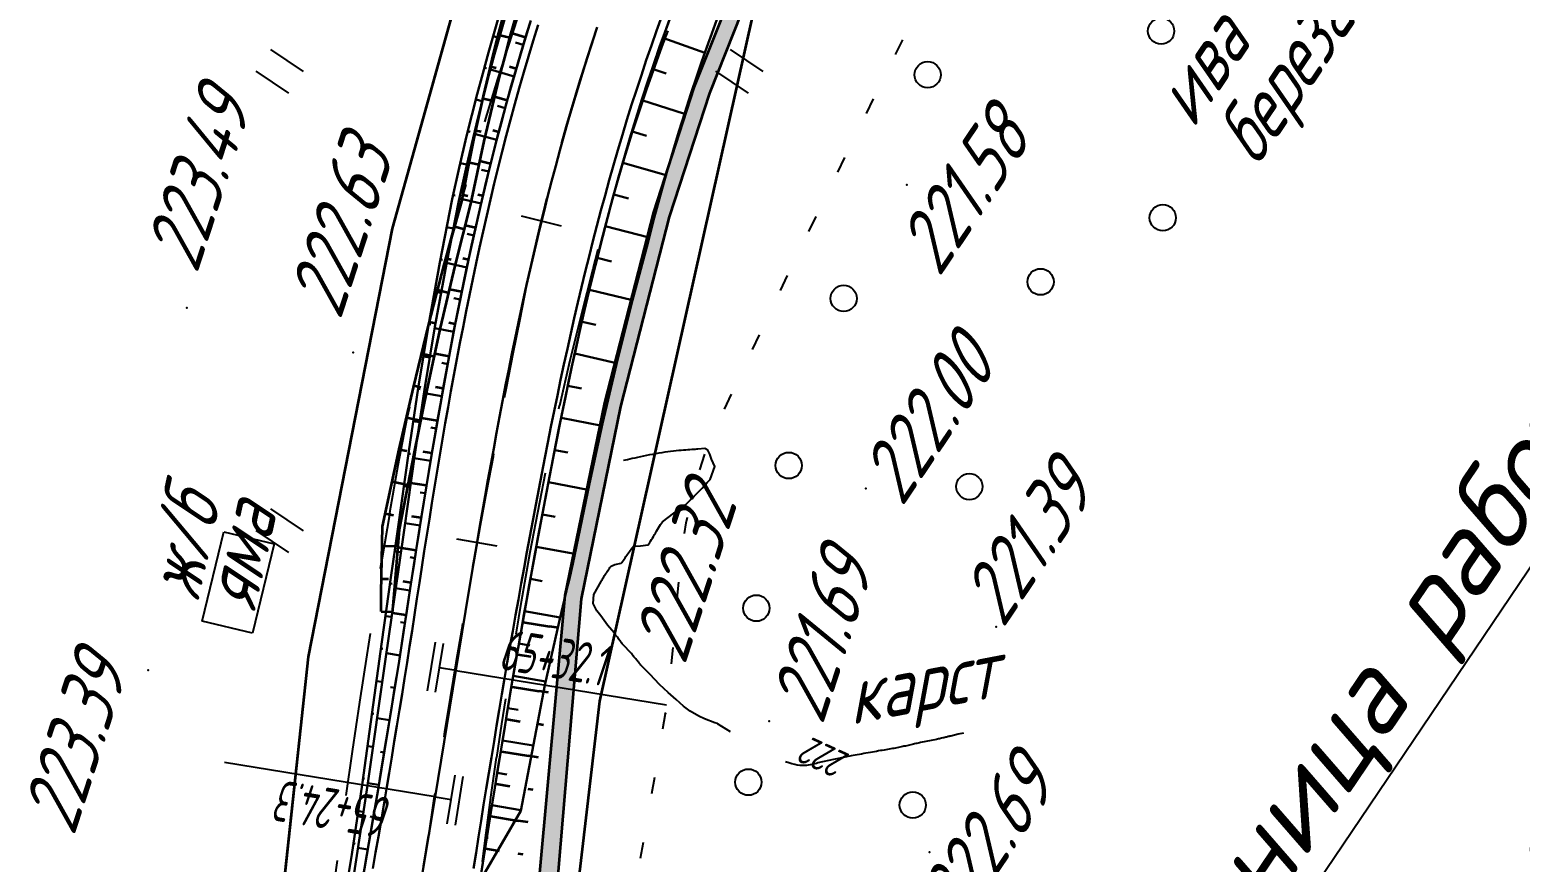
# Model space of a CAD drawing. Header units: millimetres. Extents: x -698 to 8131, y -704 to 4503.
# Drawn here: x 4772.1 to 4863, y 3371.9 to 3422.7 of the extents above; entities that cross this region are included whole.
import ezdxf
from ezdxf import colors
from ezdxf.entities.mleader import LeaderData, LeaderLine
from ezdxf.math import Vec2, Vec3

# ---------------------------------------------------------------- set-up
doc = ezdxf.new("R2010")
doc.units = ezdxf.units.MM
for name, pattern in [('CONTI', [0]), ('DASHED', [0.75, 0.5, -0.25]), ('STROT', [1.7, 0.5, -1.2])]:
    doc.linetypes.add(name, pattern=pattern)
for name, color, linetype, lineweight in [('10', 1, 'Continuous', 35), ('КОПИЯ_ОСЬ_13_ОТКОСЫ', 7, 'Continuous', 30), ('ОСЬ_ВЕРХ_ПОКРЫТИЯ_ГРАНИЦЫ_ПОЛОС', 7, 'Continuous', 30), ('ОСЬ_ВЕРХ_ПОКРЫТИЯ_ОСЬ', 1, 'Continuous', 30), ('Ось_примыкания', 1, 'Continuous', 35), ('Тротуар', 40, 'Continuous', 35)]:
    doc.layers.add(name, color=color, linetype=linetype, lineweight=lineweight)
for name, color, linetype in [('GOR_BDEFAULT', 212, 'CONTI'), ('NAD_MDEFAULT', 7, 'CONTI'), ('PI_OTDEFAULT', 172, 'CONTI'), ('PI_TTDEFAULT', 5, 'CONTI'), ('SIT_LDEFAULT', 7, 'CONTI'), ('ZAPSKDEFAULT', 7, 'CONTI'), ('Выноски', 250, 'Continuous'), ('ОСЬ_ВЕРХ_ПОКРЫТИЯ_ОТКОСЫ', 7, 'Continuous'), ('ОСЬ_ВЕРХ_ПОКРЫТИЯ_ПИКЕТЫ', 1, 'Continuous'), ('ОСЬ_ВЕРХ_ПОКРЫТИЯ_РАЗБИВКА_КРИВ', 1, 'Continuous'), ('разметка', 7, 'Continuous')]:
    doc.layers.add(name, color=color, linetype=linetype)
doc.styles.add('eskd', font='isocpeui.ttf', dxfattribs={"width": 1.2})
doc.styles.add('SHRFT', font='isocpeui.ttf', dxfattribs={"width": 3.5})
doc.styles.get("Standard").update_dxf_attribs({"font": 'isocpeui.ttf'})
doc.styles.add('ГОСТ', font='isocpeui.ttf', dxfattribs={"height": 4})

# ---------------------------------------------------------------- blocks, each defined once
blk = doc.blocks.new('BL_2002')
at = {"color": 0}
blk.add_circle((0, 0), 0.8, dxfattribs=at)
blk = doc.blocks.new('BL_2011')
at = {"color": 0}
for p, q in [((0, 0), (0, 2.4)), ((1.6, 0), (1.6, 2.4))]:
    blk.add_line(p, q, dxfattribs=at)
blk = doc.blocks.new('*U49')
at = {"layer": 'КОПИЯ_ОСЬ_13_ОТКОСЫ'}
for points in [[(421.359, 758.992), (422.112, 763.503), (422.739, 767.755), (423.951, 776.462), (424.505, 780.385), (424.789, 782.351), (424.932, 783.336), (425.593, 788.104), (426.164, 791.93), (426.787, 795.766), (427.473, 799.608), (428.234, 803.455), (428.663, 805.378), (429.115, 807.295), (429.43, 808.576), (429.756, 809.855), (430.093, 811.13), (430.443, 812.409), (430.806, 813.685), (431.18, 814.957)], [(422.074, 761.192), (422.425, 763.452), (423.064, 767.702), (424.178, 775.423), (424.733, 779.342), (425.015, 781.306), (425.302, 783.273), (425.973, 788.035), (426.553, 791.856), (427.184, 795.684), (427.878, 799.517), (428.646, 803.354), (429.067, 805.274), (429.511, 807.188), (429.82, 808.467), (430.141, 809.744), (430.473, 811.018), (430.818, 812.294), (431.175, 813.568), (431.544, 814.837)], [(430.725, 813.404), (431.098, 813.297)], [(430.186, 811.477), (430.316, 811.442)], [(429.675, 809.544), (430.065, 809.444)], [(429.189, 807.604), (429.324, 807.571)], [(428.728, 805.658), (429.133, 805.564)], [(428.289, 803.706), (428.425, 803.677)], [(427.896, 801.745), (428.308, 801.664)], [(427.508, 799.783), (427.642, 799.757)], [(427.153, 797.815), (427.557, 797.743)], [(426.802, 795.846), (426.933, 795.823)], [(426.48, 793.872), (426.875, 793.808)], [(426.16, 791.898), (426.288, 791.879)], [(425.864, 789.92), (426.251, 789.862)], [(425.57, 787.942), (425.696, 787.924)], [(425.296, 785.961), (425.673, 785.908)], [(425.021, 783.98), (425.145, 783.963)], [(424.738, 782), (425.108, 781.947)], [(424.454, 780.02), (424.576, 780.003)], [(424.174, 778.04), (424.541, 777.988)], [(423.895, 776.059), (424.014, 776.043)], [(423.619, 774.078), (423.977, 774.029)], [(423.344, 772.098), (423.456, 772.082)], [(423.068, 770.117), (423.405, 770.07)], [(422.792, 768.136), (422.899, 768.121)], [(422.503, 766.157), (422.824, 766.109)], [(422.212, 764.178), (422.322, 764.162)]]:
    blk.add_lwpolyline(points, dxfattribs=at)

msp = doc.modelspace()

# ---------------------------------------------------------------- hatches: boundary and pattern name
at = {"layer": 'Тротуар', "lineweight": 30, "ltscale": 7}
msp.add_hatch(color=256, dxfattribs=at).paths.add_polyline_path([(5466.603, 3369.435), (5464.199, 3371.972), (5457.004, 3375.472), (5449.971, 3379.116), (5446.483, 3381.111), (5443.161, 3383.224), (5436.715, 3388.142), (5431.069, 3393.814), (5426.047, 3400.024), (5421.509, 3406.475), (5419.224, 3409.907), (5412.944, 3420.132), (5406.733, 3430.399), (5401.563, 3438.959), (5392.412, 3454.459), (5384.128, 3468.142), (5376.812, 3480.084), (5372.692, 3483.698), (5367.045, 3489.864), (5364.428, 3494.124), (5362.55, 3498.787), (5362.162, 3499.75), (5361.296, 3501.956), (5360.243, 3505.535), (5359.9, 3506.511), (5359.557, 3507.488), (5353.516, 3517.408), (5346.095, 3529.283), (5337.358, 3542.681), (5330.6, 3552.598), (5323.514, 3562.282), (5314.689, 3573.385), (5305.757, 3583.754), (5294.788, 3595.515), (5284.15, 3605.971), (5274.517, 3614.798), (5262.518, 3625.475), (5250.256, 3635.753), (5228.636, 3653.545), (5213.48, 3666.213), (5198.554, 3679.53), (5195.155, 3682.072), (5188.614, 3686.677), (5181.729, 3690.741), (5174.553, 3693.981), (5166.765, 3696.048), (5158.672, 3697.097), (5150.771, 3696.701), (5142.932, 3694.886), (5135.763, 3691.799), (5128.894, 3687.534), (5119.677, 3680.123), (5110.519, 3672.03), (5107.649, 3669.246), (5096.334, 3657.934), (5094.629, 3656.228), (5093.906, 3655.537), (5087.832, 3649.465), (5076.605, 3638.065), (5063.964, 3625.252), (5056.914, 3618.158), (5049.806, 3611.124), (5042.672, 3604.117), (5034.104, 3595.716), (5025.464, 3587.246), (5012.287, 3575.126), (5004.83, 3568.464), (5000.376, 3564.545), (4992.568, 3558.187), (4986.365, 3553.136), (4976.969, 3545.672), (4967.373, 3538.466), (4960.946, 3533.701), (4956.142, 3530.257), (4951.275, 3526.828), (4944.558, 3522.239), (4941.878, 3520.46), (4934.85, 3515.752), (4934.02, 3515.196), (4921.2, 3506.598), (4903.6, 3496.548), (4897.663, 3493.449), (4891.601, 3490.598), (4873.244, 3481.853), (4861.137, 3475.777), (4851.022, 3470.054), (4850.316, 3469.617), (4844.045, 3464.752), (4838.09, 3459.351), (4832.466, 3453.61), (4827.236, 3447.37), (4822.539, 3440.513), (4818.897, 3433.927), (4815.516, 3426.46), (4812.441, 3418.669), (4810.035, 3411.157), (4807.175, 3399.956), (4804.768, 3388.201), (4802.678, 3365.271), (4803.818, 3364.88), (4805.75, 3388.011), (4808.15, 3399.731), (4811.12, 3411.298), (4813.568, 3418.846), (4816.506, 3426.225), (4819.778, 3433.453), (4823.587, 3440.306), (4828.121, 3446.878), (4833.208, 3452.938), (4838.771, 3458.618), (4844.644, 3463.95), (4850.888, 3468.795), (4851.611, 3469.243), (4861.609, 3474.895), (4873.593, 3481.023), (4892.028, 3489.675), (4898.14, 3492.525), (4904.066, 3495.663), (4921.662, 3505.714), (4942.435, 3519.629), (4945.115, 3521.408), (4951.736, 3525.929), (4956.645, 3529.404), (4961.502, 3532.939), (4967.97, 3537.663), (4977.55, 3544.92), (4986.99, 3552.356), (4993.2, 3557.412), (5001.022, 3563.781), (5005.493, 3567.716), (5012.958, 3574.386), (5026.153, 3586.52), (5034.804, 3595.002), (5043.373, 3603.403), (5050.509, 3610.412), (5057.621, 3617.45), (5064.674, 3624.548), (5077.317, 3637.363), (5088.541, 3648.76), (5097.04, 3657.226), (5108.35, 3668.534), (5111.199, 3671.296), (5120.322, 3679.358), (5129.473, 3686.717), (5136.227, 3690.91), (5143.245, 3693.932), (5150.91, 3695.707), (5158.632, 3696.093), (5166.571, 3695.065), (5174.217, 3693.035), (5181.268, 3689.852), (5188.077, 3685.832), (5194.568, 3681.262), (5197.92, 3678.755), (5212.826, 3665.456), (5227.997, 3652.776), (5249.617, 3634.984), (5261.864, 3624.719), (5273.849, 3614.053), (5283.425, 3605.248), (5294.038, 3594.853), (5304.928, 3583.185), (5313.919, 3572.747), (5322.719, 3561.675), (5329.783, 3552.021), (5336.525, 3542.127), (5345.254, 3528.742), (5352.666, 3516.881), (5358.55, 3507.337), (5360.408, 3501.541), (5363.532, 3493.673), (5366.243, 3489.259), (5371.993, 3482.98), (5375.959, 3479.544), (5383.271, 3467.625), (5391.554, 3453.946), (5400.706, 3438.447), (5405.884, 3429.885), (5412.109, 3419.623), (5418.381, 3409.369), (5420.615, 3406.013), (5425.242, 3399.43), (5430.324, 3393.146), (5436.048, 3387.394), (5442.486, 3382.471), (5445.966, 3380.254), (5449.492, 3378.238), (5456.555, 3374.578), (5463.598, 3371.152), (5466.015, 3368.602), (5468.306, 3367.584), (5468.712, 3368.498)])

# ---------------------------------------------------------------- linework, layer by layer
at = {"layer": '10'}
for p, q in [((4801.113, 3435.244), (4794.223, 3410.594)), ((4806.873, 3381.774), (4816.253, 3423.834)), ((4806.873, 3381.774), (4816.253, 3423.834)), ((4794.223, 3410.594), (4789.103, 3384.464)), ((4789.103, 3384.464), (4785.093, 3347.224)), ((4804.073, 3357.994), (4806.873, 3381.774)), ((4804.073, 3357.994), (4806.873, 3381.774))]:
    msp.add_line(p, q, dxfattribs=at)
msp.add_lwpolyline([(5288.323, 3621.204), (5196.433, 3695.614), (5169.553, 3711.754), (5130.953, 3711.814), (5048.293, 3630.554), (5037.593, 3620.134), (5021.953, 3603.214), (5015.973, 3598.224), (5015.013, 3599.374), (5008.903, 3593.884), (4991.233, 3578.294), (4976.993, 3565.554), (4946.753, 3541.804), (4930.383, 3533.214), (4921.493, 3527.264), (4897.853, 3511.404), (4863.383, 3496.414), (4836.513, 3479.254), (4820.223, 3465.304), (4808.053, 3449.294), (4801.113, 3435.244), (4794.223, 3410.594), (4789.103, 3384.464), (4785.093, 3347.224)], dxfattribs=at)
at = {"layer": 'GOR_BDEFAULT', "color": 212, "elevation": 222, "flags": 128}
for points in [[(4814.039, 3380.4), (4813.889, 3380.45), (4813.249, 3380.69), (4812.899, 3380.86), (4812.389, 3381.16), (4811.969, 3381.47), (4811.519, 3381.86), (4811.039, 3382.3), (4810.509, 3382.78), (4809.949, 3383.39), (4809.379, 3383.96), (4809.349, 3384), (4809.309, 3384.05), (4809.269, 3384.09), (4809.229, 3384.14), (4809.189, 3384.19), (4809.149, 3384.24), (4809.109, 3384.29), (4809.069, 3384.34), (4809.029, 3384.39), (4808.989, 3384.44), (4808.949, 3384.48), (4808.909, 3384.53), (4808.879, 3384.58), (4808.839, 3384.62), (4808.799, 3384.67), (4808.279, 3385.23), (4808.239, 3385.27), (4808.199, 3385.32), (4808.169, 3385.37), (4808.129, 3385.41), (4808.099, 3385.46), (4808.059, 3385.51), (4808.019, 3385.56), (4807.989, 3385.61), (4807.949, 3385.66), (4807.919, 3385.71), (4807.879, 3385.75), (4807.849, 3385.8), (4807.809, 3385.84), (4807.779, 3385.89), (4807.749, 3385.93), (4807.339, 3386.4), (4806.929, 3386.98), (4806.699, 3387.27), (4806.459, 3387.73), (4806.509, 3388.27), (4806.949, 3389.07), (4806.989, 3389.14), (4807.039, 3389.21), (4807.079, 3389.28), (4807.119, 3389.35), (4807.169, 3389.42), (4807.209, 3389.49), (4807.249, 3389.56), (4807.299, 3389.62), (4807.339, 3389.69), (4807.379, 3389.75), (4807.419, 3389.81), (4807.459, 3389.86), (4807.489, 3389.91), (4807.519, 3389.96), (4807.559, 3390), (4807.799, 3390.09), (4808.169, 3390.18), (4808.209, 3390.23), (4808.259, 3390.29), (4808.309, 3390.36), (4808.359, 3390.43), (4808.409, 3390.5), (4808.459, 3390.58), (4808.519, 3390.66), (4808.569, 3390.74), (4808.629, 3390.81), (4808.679, 3390.89), (4808.729, 3390.96), (4808.779, 3391.03), (4808.829, 3391.1), (4808.879, 3391.16), (4808.919, 3391.21), (4809.349, 3391.23), (4809.819, 3391.3), (4809.869, 3391.37), (4809.919, 3391.44), (4809.969, 3391.53), (4810.029, 3391.62), (4810.089, 3391.71), (4810.149, 3391.81), (4810.209, 3391.92), (4810.269, 3392.02), (4810.329, 3392.13), (4810.389, 3392.23), (4810.449, 3392.34), (4810.519, 3392.44), (4810.579, 3392.53), (4810.639, 3392.63), (4810.699, 3392.71), (4811.379, 3393.22), (4811.999, 3393.66), (4812.089, 3393.74), (4812.189, 3393.84), (4812.289, 3393.94), (4812.399, 3394.04), (4812.519, 3394.15), (4812.629, 3394.27), (4812.749, 3394.39), (4812.869, 3394.51), (4812.989, 3394.63), (4813.109, 3394.75), (4813.219, 3394.87), (4813.319, 3394.98), (4813.419, 3395.09), (4813.509, 3395.2), (4813.589, 3395.29), (4813.879, 3396.08), (4813.689, 3396.52), (4813.579, 3396.83), (4813.449, 3397.07), (4813.269, 3397.17), (4812.849, 3397.13), (4812.769, 3397.13), (4812.679, 3397.12), (4812.579, 3397.12), (4812.479, 3397.11), (4812.359, 3397.1), (4812.239, 3397.09), (4812.109, 3397.08), (4811.969, 3397.07), (4811.829, 3397.06), (4811.679, 3397.05), (4811.519, 3397.03), (4811.359, 3397.01), (4811.189, 3396.99), (4811.019, 3396.97), (4810.839, 3396.94), (4810.649, 3396.91), (4810.469, 3396.88), (4810.279, 3396.85), (4810.089, 3396.81), (4809.899, 3396.78), (4809.709, 3396.74), (4809.529, 3396.7), (4809.349, 3396.67), (4809.169, 3396.63), (4809.009, 3396.59), (4808.849, 3396.56), (4808.699, 3396.52), (4808.559, 3396.49), (4808.429, 3396.46), (4808.309, 3396.44)], [(4814.839, 3379.9), (4814.049, 3380.39)], [(4829.039, 3379.82), (4828.719, 3379.75), (4828.259, 3379.64), (4828.209, 3379.63), (4828.159, 3379.62), (4828.109, 3379.61), (4828.059, 3379.6), (4827.999, 3379.58), (4827.949, 3379.57), (4827.889, 3379.55), (4827.829, 3379.54), (4827.769, 3379.53), (4827.699, 3379.51), (4827.639, 3379.5), (4827.579, 3379.48), (4827.509, 3379.47), (4827.449, 3379.45), (4827.389, 3379.44), (4826.419, 3379.24), (4826.349, 3379.23), (4826.279, 3379.21), (4826.199, 3379.19), (4826.129, 3379.18), (4826.049, 3379.16), (4825.979, 3379.14), (4825.899, 3379.12), (4825.819, 3379.11), (4825.739, 3379.09), (4825.659, 3379.07), (4825.579, 3379.05), (4825.499, 3379.03), (4825.409, 3379.02), (4825.329, 3379), (4825.239, 3378.98), (4825.159, 3378.96), (4825.069, 3378.94), (4824.979, 3378.93), (4824.889, 3378.91), (4824.799, 3378.89), (4824.709, 3378.88), (4824.609, 3378.86), (4824.509, 3378.84), (4824.409, 3378.82), (4824.309, 3378.8), (4824.199, 3378.78), (4824.089, 3378.77), (4823.979, 3378.75), (4823.859, 3378.73), (4823.739, 3378.7), (4823.619, 3378.68), (4823.489, 3378.66), (4823.359, 3378.64), (4823.219, 3378.61), (4823.089, 3378.59), (4822.959, 3378.57), (4822.819, 3378.54), (4822.689, 3378.52), (4822.559, 3378.5), (4822.439, 3378.48), (4822.319, 3378.45), (4822.199, 3378.43), (4822.099, 3378.41), (4821.989, 3378.4), (4821.899, 3378.38), (4821.119, 3378.22), (4820.149, 3378), (4820.069, 3377.97), (4819.979, 3377.95), (4819.889, 3377.92), (4819.789, 3377.9), (4819.689, 3377.88), (4819.579, 3377.86), (4819.459, 3377.85), (4819.339, 3377.84), (4819.209, 3377.84), (4819.069, 3377.85), (4818.909, 3377.87), (4818.749, 3377.91), (4818.579, 3377.95), (4818.389, 3378), (4818.189, 3378.07)]]:
    msp.add_lwpolyline(points, dxfattribs=at)
at = {"layer": 'PI_TTDEFAULT', "color": 5}
for p in [(4825.589, 3413.24, 221.581), (4781.709, 3405.75, 223.49), (4791.849, 3403.03, 222.627), (4823.079, 3394.74, 221.71), (4831.019, 3386.3, 221.386), (4779.359, 3383.66, 223.393), (4810.869, 3381.01, 222.321), (4817.189, 3380.55, 221.686), (4826.959, 3372.57, 222.692)]:
    msp.add_point(p, dxfattribs=at)
at = {"layer": 'SIT_LDEFAULT', "color": 7}
for p, q in [((4802.409, 3425.14), (4801.529, 3422.46)), ((4801.539, 3422.46), (4800.649, 3419.7)), ((4810.669, 3421.69), (4811.029, 3422.64)), ((4824.889, 3421.19), (4825.329, 3422.09)), ((4809.729, 3419.05), (4810.669, 3421.69)), ((4800.649, 3419.7), (4799.849, 3417.09)), ((4808.849, 3416.38), (4809.729, 3419.05)), ((4823.119, 3417.6), (4823.559, 3418.5)), ((4808.009, 3413.66), (4808.849, 3416.38)), ((4821.369, 3414.01), (4821.809, 3414.91)), ((4798.709, 3413.27), (4797.999, 3410.79)), ((4807.869, 3413.15), (4808.019, 3413.66)), ((4819.619, 3410.41), (4820.059, 3411.31)), ((4798.009, 3410.79), (4797.189, 3407.75)), ((4806.459, 3408.12), (4806.779, 3409.3)), ((4797.189, 3407.75), (4796.429, 3404.76)), ((4805.759, 3405.33), (4806.469, 3408.12)), ((4817.889, 3406.81), (4818.319, 3407.71)), ((4796.439, 3404.76), (4796.159, 3403.59)), ((4805.069, 3402.55), (4805.749, 3405.33)), ((4816.169, 3403.2), (4816.599, 3404.1)), ((4804.429, 3399.79), (4805.069, 3402.55)), ((4814.479, 3399.58), (4814.889, 3400.49)), ((4795.269, 3399.69), (4795.119, 3399.01)), ((4804.379, 3399.6), (4804.419, 3399.79)), ((4795.119, 3399.01), (4794.569, 3396.14)), ((4812.959, 3395.88), (4813.269, 3396.83)), ((4794.569, 3396.14), (4794.059, 3393.26)), ((4803.209, 3393.91), (4803.559, 3395.69)), ((4802.639, 3390.85), (4803.209, 3393.91)), ((4794.069, 3393.26), (4793.589, 3390.38)), ((4812.139, 3392.65), (4812.209, 3392.98)), ((4782.649, 3386.64), (4783.959, 3392.1)), ((4783.959, 3392.1), (4787.029, 3391.37)), ((4812.039, 3391.99), (4812.129, 3392.65)), ((4787.029, 3391.37), (4785.719, 3385.91)), ((4793.579, 3390.38), (4793.499, 3389.85)), ((4802.109, 3387.85), (4802.639, 3390.85)), ((4811.579, 3388.02), (4811.679, 3389.02)), ((4801.779, 3385.85), (4802.109, 3387.85)), ((4785.719, 3385.91), (4782.649, 3386.64)), ((4792.879, 3385.89), (4792.679, 3384.6)), ((4811.249, 3384.04), (4811.339, 3385.04)), ((4792.679, 3384.6), (4792.239, 3381.71)), ((4792.239, 3381.71), (4791.789, 3378.7)), ((4800.899, 3380.38), (4801.139, 3381.9)), ((4800.589, 3378.33), (4800.899, 3380.38)), ((4810.719, 3380.08), (4810.879, 3381.01)), ((4810.859, 3381.01), (4810.869, 3381.06)), ((4791.789, 3378.7), (4791.399, 3376.01)), ((4800.259, 3376.06), (4800.579, 3378.33)), ((4810.049, 3376.14), (4810.219, 3377.13)), ((4799.939, 3373.74), (4800.259, 3376.06)), ((4799.729, 3372), (4799.939, 3373.74)), ((4809.359, 3372.19), (4809.529, 3373.18)), ((4790.869, 3372.05), (4790.409, 3368.68))]:
    msp.add_line(p, q, dxfattribs=at)
at = {"layer": 'КОПИЯ_ОСЬ_13_ОТКОСЫ'}
for points in [[(4791.718, 3370.106), (4792.069, 3372.366), (4792.708, 3376.616), (4793.822, 3384.337), (4794.377, 3388.256), (4794.659, 3390.22), (4794.946, 3392.187), (4795.617, 3396.95), (4796.197, 3400.77), (4796.829, 3404.598), (4797.522, 3408.432), (4798.29, 3412.269), (4798.712, 3414.188), (4799.155, 3416.102), (4799.464, 3417.382), (4799.785, 3418.658), (4800.117, 3419.932), (4800.462, 3421.208), (4800.819, 3422.482), (4801.188, 3423.752)], [(4791.887, 3367.759), (4792.805, 3373.116), (4793.381, 3376.505), (4794.644, 3384.203), (4795.239, 3388.113), (4795.542, 3390.072), (4795.849, 3392.033), (4796.62, 3396.769), (4797.279, 3400.562), (4797.988, 3404.358), (4798.758, 3408.155), (4799.6, 3411.947), (4800.052, 3413.843), (4800.526, 3415.733), (4800.855, 3416.994), (4801.195, 3418.252), (4801.546, 3419.507), (4801.909, 3420.763), (4802.284, 3422.016), (4802.671, 3423.265)], [(4799.617, 3371.123), (4800.289, 3375.372), (4801.552, 3383.069), (4802.239, 3386.954), (4802.586, 3388.891), (4802.937, 3390.825), (4803.808, 3395.471), (4804.542, 3399.168), (4805.32, 3402.844), (4806.153, 3406.496), (4807.049, 3410.121), (4807.525, 3411.921), (4808.02, 3413.715), (4808.361, 3414.903), (4808.712, 3416.089), (4809.073, 3417.272), (4809.444, 3418.447), (4809.826, 3419.619), (4810.219, 3420.787), (4810.521, 3421.657), (4810.829, 3422.525), (4811.144, 3423.391)], [(4799.744, 3371.102), (4802.056, 3375.083), (4803.518, 3382.747), (4804.399, 3386.596), (4804.842, 3388.513), (4804.912, 3388.785), (4804.981, 3389.057), (4805.047, 3389.329), (4805.11, 3389.602), (4805.172, 3389.876), (4805.232, 3390.15), (4806.244, 3395.031), (4807.044, 3398.687), (4807.885, 3402.314), (4808.778, 3405.908), (4809.732, 3409.464), (4810.193, 3411.234), (4810.674, 3413), (4811.005, 3414.167), (4811.346, 3415.331), (4811.697, 3416.493), (4812.056, 3417.644), (4812.426, 3418.793), (4812.807, 3419.937), (4813.099, 3420.788), (4813.397, 3421.637), (4813.702, 3422.484), (4814.013, 3423.328)], [(4810.715, 3422.207), (4813.276, 3421.295)], [(4802.212, 3421.776), (4801.734, 3421.921)], [(4801.646, 3419.858), (4800.207, 3420.271)], [(4810.06, 3420.317), (4810.922, 3420.026)], [(4809.435, 3418.417), (4812.037, 3417.584)], [(4801.107, 3417.932), (4800.649, 3418.057)], [(4800.594, 3415.999), (4799.215, 3416.355)], [(4808.839, 3416.508), (4809.715, 3416.242)], [(4800.105, 3414.059), (4799.668, 3414.167)], [(4808.27, 3414.591), (4810.908, 3413.828)], [(4799.639, 3412.114), (4798.323, 3412.422)], [(4807.728, 3412.666), (4808.614, 3412.422)], [(4799.204, 3410.162), (4798.791, 3410.254)], [(4807.209, 3410.734), (4809.879, 3410.035)], [(4798.77, 3408.21), (4797.533, 3408.485)], [(4806.721, 3408.795), (4807.594, 3408.579)], [(4806.241, 3406.853), (4808.858, 3406.206)], [(4798.372, 3406.25), (4797.985, 3406.328)], [(4805.79, 3404.905), (4806.641, 3404.711)], [(4797.975, 3404.29), (4796.814, 3404.507)], [(4805.346, 3402.955), (4807.9, 3402.373)], [(4797.608, 3402.324), (4797.249, 3402.391)], [(4797.244, 3400.357), (4796.163, 3400.545)], [(4804.93, 3400.998), (4805.759, 3400.823)], [(4796.901, 3398.387), (4796.569, 3398.444)], [(4804.517, 3399.041), (4807.013, 3398.546)], [(4796.563, 3396.416), (4795.565, 3396.578)], [(4804.128, 3397.08), (4804.935, 3396.919)], [(4803.742, 3395.117), (4806.168, 3394.662)], [(4796.241, 3394.442), (4795.937, 3394.491)], [(4803.373, 3393.152), (4804.157, 3393.005)], [(4795.92, 3392.468), (4795.006, 3392.616)], [(4803.005, 3391.186), (4805.356, 3390.745)], [(4795.608, 3390.492), (4795.318, 3390.537)], [(4795.301, 3388.516), (4794.433, 3388.65)], [(4802.645, 3389.218), (4803.368, 3389.087)], [(4795, 3386.539), (4794.724, 3386.581)], [(4802.292, 3387.25), (4804.46, 3386.862)], [(4801.943, 3385.28), (4802.601, 3385.164)], [(4794.699, 3384.561), (4793.872, 3384.687)], [(4801.594, 3383.311), (4803.567, 3382.962)], [(4794.379, 3382.587), (4794.128, 3382.628)], [(4801.268, 3381.338), (4801.891, 3381.236)], [(4794.055, 3380.613), (4793.302, 3380.737)], [(4800.944, 3379.364), (4802.814, 3379.058)], [(4793.732, 3378.64), (4793.506, 3378.677)], [(4793.408, 3376.666), (4792.731, 3376.777)], [(4800.62, 3377.391), (4801.21, 3377.294)], [(4800.297, 3375.417), (4802.064, 3375.127)], [(4793.073, 3374.694), (4792.874, 3374.728)], [(4799.984, 3373.442), (4800.07, 3373.428)], [(4792.737, 3372.723), (4792.138, 3372.825)]]:
    msp.add_lwpolyline(points, dxfattribs=at)
at = {"layer": 'ОСЬ_ВЕРХ_ПОКРЫТИЯ_ГРАНИЦЫ_ПОЛОС', "linetype": 'Continuous'}
for points in [[(4792.556, 3371.652), (4792.721, 3372.622), (4792.887, 3373.593), (4793.052, 3374.565), (4793.217, 3375.536), (4793.382, 3376.507), (4793.539, 3377.468), (4793.697, 3378.43), (4793.855, 3379.392), (4794.013, 3380.354), (4794.171, 3381.316), (4794.329, 3382.278), (4794.486, 3383.24), (4794.644, 3384.2), (4794.79, 3385.166), (4794.938, 3386.137), (4795.086, 3387.107), (4795.234, 3388.079), (4795.384, 3389.051), (4795.534, 3390.024), (4795.686, 3390.997), (4795.839, 3391.971), (4795.994, 3392.945), (4796.151, 3393.919), (4796.309, 3394.894), (4796.47, 3395.87), (4796.633, 3396.845), (4796.799, 3397.821), (4796.967, 3398.798), (4797.139, 3399.774), (4797.313, 3400.751), (4797.491, 3401.728), (4797.673, 3402.705), (4797.858, 3403.682), (4798.047, 3404.659), (4798.24, 3405.636), (4798.437, 3406.613), (4798.639, 3407.59), (4798.846, 3408.566), (4799.057, 3409.543), (4799.274, 3410.519), (4799.496, 3411.495), (4799.723, 3412.47), (4799.956, 3413.445), (4800.194, 3414.419), (4800.439, 3415.393), (4800.69, 3416.366), (4800.947, 3417.338), (4801.211, 3418.309), (4801.481, 3419.279), (4801.759, 3420.248), (4802.043, 3421.216), (4802.335, 3422.183), (4802.635, 3423.148)], [(4793.048, 3371.567), (4793.214, 3372.538), (4793.379, 3373.509), (4793.545, 3374.481), (4793.71, 3375.453), (4793.875, 3376.424), (4794.033, 3377.387), (4794.191, 3378.349), (4794.348, 3379.311), (4794.506, 3380.273), (4794.664, 3381.235), (4794.822, 3382.197), (4794.98, 3383.159), (4795.138, 3384.122), (4795.285, 3385.091), (4795.432, 3386.061), (4795.58, 3387.032), (4795.729, 3388.003), (4795.878, 3388.975), (4796.028, 3389.947), (4796.18, 3390.92), (4796.333, 3391.893), (4796.488, 3392.866), (4796.644, 3393.84), (4796.803, 3394.814), (4796.963, 3395.788), (4797.126, 3396.762), (4797.292, 3397.737), (4797.46, 3398.712), (4797.631, 3399.687), (4797.805, 3400.662), (4797.983, 3401.637), (4798.164, 3402.613), (4798.349, 3403.588), (4798.538, 3404.563), (4798.73, 3405.538), (4798.927, 3406.513), (4799.129, 3407.487), (4799.335, 3408.462), (4799.546, 3409.436), (4799.762, 3410.41), (4799.983, 3411.383), (4800.209, 3412.355), (4800.442, 3413.328), (4800.679, 3414.299), (4800.923, 3415.27), (4801.173, 3416.24), (4801.43, 3417.209), (4801.693, 3418.177), (4801.962, 3419.143), (4802.239, 3420.109), (4802.523, 3421.074), (4802.813, 3422.037), (4803.112, 3422.998)], [(4810.663, 3423.533), (4810.338, 3422.638), (4810.02, 3421.74), (4809.708, 3420.839), (4809.404, 3419.935), (4809.106, 3419.027), (4808.814, 3418.117), (4808.529, 3417.204), (4808.25, 3416.289), (4807.977, 3415.371), (4807.709, 3414.45), (4807.448, 3413.527), (4807.191, 3412.602), (4806.941, 3411.675), (4806.695, 3410.745), (4806.454, 3409.814), (4806.218, 3408.88), (4805.987, 3407.945), (4805.76, 3407.007), (4805.538, 3406.068), (4805.32, 3405.128), (4805.106, 3404.185), (4804.896, 3403.241), (4804.689, 3402.296), (4804.486, 3401.349), (4804.286, 3400.401), (4804.09, 3399.451), (4803.896, 3398.5), (4803.705, 3397.548), (4803.517, 3396.595), (4803.332, 3395.641), (4803.148, 3394.685), (4802.967, 3393.729), (4802.787, 3392.771), (4802.61, 3391.813), (4802.434, 3390.854), (4802.259, 3389.893), (4802.085, 3388.932), (4801.913, 3387.97), (4801.741, 3387.008), (4801.57, 3386.044), (4801.399, 3385.08), (4801.229, 3384.116), (4801.058, 3383.15), (4800.901, 3382.188), (4800.743, 3381.226), (4800.585, 3380.264), (4800.427, 3379.302), (4800.269, 3378.34), (4800.112, 3377.378), (4799.954, 3376.415), (4799.796, 3375.453), (4799.642, 3374.479), (4799.488, 3373.505), (4799.333, 3372.531), (4799.179, 3371.556)], [(4799.619, 3371.141), (4799.827, 3372.453), (4799.982, 3373.427), (4800.136, 3374.401), (4800.29, 3375.374), (4800.447, 3376.335), (4800.605, 3377.297), (4800.763, 3378.259), (4800.921, 3379.221), (4801.078, 3380.183), (4801.236, 3381.145), (4801.394, 3382.107), (4801.551, 3383.067), (4801.721, 3384.029), (4801.891, 3384.993), (4802.062, 3385.957), (4802.233, 3386.92), (4802.405, 3387.883), (4802.577, 3388.844), (4802.751, 3389.804), (4802.925, 3390.764), (4803.101, 3391.722), (4803.279, 3392.68), (4803.458, 3393.636), (4803.639, 3394.592), (4803.822, 3395.546), (4804.008, 3396.499), (4804.196, 3397.451), (4804.386, 3398.401), (4804.58, 3399.351), (4804.776, 3400.299), (4804.975, 3401.245), (4805.178, 3402.19), (4805.384, 3403.134), (4805.594, 3404.075), (4805.807, 3405.016), (4806.025, 3405.954), (4806.247, 3406.891), (4806.473, 3407.826), (4806.703, 3408.759), (4806.939, 3409.69), (4807.179, 3410.619), (4807.424, 3411.546), (4807.674, 3412.47), (4807.929, 3413.392), (4808.19, 3414.312), (4808.457, 3415.23), (4808.729, 3416.145), (4809.007, 3417.057), (4809.291, 3417.967), (4809.582, 3418.873), (4809.878, 3419.777), (4810.182, 3420.678), (4810.492, 3421.575), (4810.808, 3422.469), (4811.132, 3423.36)]]:
    msp.add_lwpolyline(points, dxfattribs=at)
at = {"layer": 'ОСЬ_ВЕРХ_ПОКРЫТИЯ_ОСЬ'}
msp.add_lwpolyline([(4795.713, 3369.12), (4796.834, 3375.93), (4796.834, 3375.93), (4798.099, 3383.642), (4798.099, 3383.642), (4798.896, 3388.479), (4799.22, 3390.412), (4799.55, 3392.345), (4799.886, 3394.277), (4800.057, 3395.242), (4800.23, 3396.207), (4800.406, 3397.172), (4800.584, 3398.136), (4800.765, 3399.1), (4800.949, 3400.063), (4801.136, 3401.025), (4801.326, 3401.987), (4801.52, 3402.948), (4801.718, 3403.908), (4801.919, 3404.867), (4802.125, 3405.826), (4802.335, 3406.784), (4802.549, 3407.74), (4802.768, 3408.696), (4802.991, 3409.651), (4803.22, 3410.604), (4803.454, 3411.556), (4803.693, 3412.507), (4803.937, 3413.456), (4804.187, 3414.404), (4804.443, 3415.351), (4804.705, 3416.295), (4804.973, 3417.238), (4805.247, 3418.18), (4805.528, 3419.119), (4805.816, 3420.056), (4806.11, 3420.991), (4806.412, 3421.924), (4806.721, 3422.855)], dxfattribs=at)
at = {"layer": 'ОСЬ_ВЕРХ_ПОКРЫТИЯ_ОТКОСЫ'}
msp.add_lwpolyline([(4795.071, 3387.008), (4795.239, 3388.113), (4795.542, 3390.072), (4795.849, 3392.033), (4796.62, 3396.769), (4797.279, 3400.562), (4797.988, 3404.358), (4798.758, 3408.155), (4799.6, 3411.947), (4800.052, 3413.843), (4800.526, 3415.733), (4800.855, 3416.994), (4801.195, 3418.252), (4801.546, 3419.507), (4801.909, 3420.763), (4802.284, 3422.016), (4802.671, 3423.265)], dxfattribs=at)
at = {"layer": 'ОСЬ_ВЕРХ_ПОКРЫТИЯ_ПИКЕТЫ'}
for p, q in [((4804.539, 3410.737), (4802.111, 3411.332)), ((4800.625, 3391.219), (4798.161, 3391.639))]:
    msp.add_line(p, q, dxfattribs=at)
at = {"layer": 'ОСЬ_ВЕРХ_ПОКРЫТИЯ_РАЗБИВКА_КРИВ'}
for p, q in [((4796.376, 3382.404), (4796.862, 3385.365)), ((4796.869, 3382.324), (4797.355, 3385.284)), ((4798.099, 3383.642), (4797.112, 3383.804)), ((4798.099, 3383.642), (4810.928, 3381.538)), ((4796.834, 3375.93), (4784.005, 3378.034)), ((4797.578, 3374.288), (4798.064, 3377.248)), ((4798.071, 3374.207), (4798.557, 3377.167)), ((4796.834, 3375.93), (4797.821, 3375.768))]:
    msp.add_line(p, q, dxfattribs=at)
at = {"layer": 'Ось_примыкания', "color": 0}
for p, q in [((4800.694, 3422.401), (4801.401, 3422.223)), ((4802.351, 3422.23), (4801.478, 3422.5)), ((4800.213, 3420.46), (4800.552, 3420.378)), ((4801.779, 3420.313), (4801.368, 3420.432)), ((4799.757, 3418.513), (4800.407, 3418.368)), ((4801.233, 3418.389), (4800.465, 3418.604)), ((4799.329, 3416.559), (4799.639, 3416.493)), ((4800.715, 3416.457), (4800.357, 3416.551)), ((4798.926, 3414.6), (4799.515, 3414.48)), ((4800.221, 3414.519), (4799.56, 3414.685)), ((4798.544, 3412.637), (4798.824, 3412.583)), ((4799.75, 3412.576), (4799.447, 3412.648)), ((4798.042, 3410.702), (4798.621, 3410.541)), ((4799.307, 3410.625), (4798.677, 3410.765)), ((4797.506, 3408.775), (4797.818, 3408.688)), ((4798.873, 3408.673), (4798.53, 3408.749)), ((4796.999, 3406.841), (4797.673, 3406.666)), ((4798.466, 3406.715), (4797.72, 3406.866)), ((4796.497, 3404.905), (4796.858, 3404.811)), ((4798.068, 3404.755), (4797.667, 3404.836)), ((4796.023, 3402.962), (4796.793, 3402.775)), ((4797.695, 3402.79), (4796.831, 3402.951)), ((4795.551, 3401.018), (4795.96, 3400.919)), ((4797.328, 3400.824), (4796.867, 3400.91)), ((4795.102, 3399.069), (4795.969, 3398.87)), ((4796.983, 3398.854), (4796.001, 3399.025)), ((4794.655, 3397.12), (4795.113, 3397.02)), ((4796.64, 3396.884), (4796.12, 3396.974)), ((4794.228, 3395.166), (4795.192, 3394.955)), ((4796.317, 3394.91), (4795.218, 3395.089)), ((4793.801, 3393.212), (4794.306, 3393.102)), ((4795.996, 3392.936), (4795.417, 3393.03)), ((4793.605, 3391.231), (4794.58, 3391.214)), ((4795.681, 3390.961), (4794.574, 3391.134)), ((4793.572, 3389.231), (4793.994, 3389.225)), ((4795.374, 3388.985), (4794.891, 3389.059)), ((4793.545, 3387.232), (4794.255, 3387.223)), ((4795.071, 3387.008), (4794.248, 3387.133)), ((4802.175, 3386.592), (4803.8, 3386.324)), ((4804.371, 3386.241), (4803.801, 3386.33)), ((4801.85, 3384.619), (4802.667, 3384.484)), ((4804.06, 3384.265), (4803.773, 3384.31)), ((4801.524, 3382.645), (4803.168, 3382.375)), ((4803.749, 3382.29), (4803.169, 3382.381)), ((4801.199, 3380.672), (4802.025, 3380.536)), ((4803.438, 3380.314), (4803.145, 3380.36)), ((4800.874, 3378.699), (4802.535, 3378.425)), ((4803.128, 3378.338), (4802.536, 3378.431)), ((4800.549, 3376.725), (4801.384, 3376.588)), ((4802.817, 3376.362), (4802.518, 3376.409)), ((4800.223, 3374.752), (4801.902, 3374.475)), ((4802.506, 3374.387), (4801.903, 3374.481)), ((4799.898, 3372.779), (4800.742, 3372.639)), ((4802.195, 3372.411), (4801.891, 3372.459))]:
    msp.add_line(p, q, dxfattribs=at)
at = {"layer": 'Ось_примыкания', "color": 3, "ltscale": 7}
msp.add_line((4804.371, 3386.241), (4804.371, 3386.241), dxfattribs=at)
at = {"layer": 'Ось_примыкания', "color": 0}
for points in [[(4793.545, 3387.232), (4793.56, 3388.392), (4793.59, 3390.399), (4793.626, 3392.412), (4794.656, 3397.123), (4795.522, 3400.9), (4796.439, 3404.678), (4797.416, 3408.455), (4798.466, 3412.225), (4798.835, 3414.156), (4799.227, 3416.083), (4799.503, 3417.371), (4799.789, 3418.657), (4800.087, 3419.941), (4800.399, 3421.228), (4800.722, 3422.513), (4801.058, 3423.794)], [(4794.248, 3387.128), (4794.338, 3388.263), (4794.499, 3390.247), (4794.666, 3392.235), (4795.579, 3396.957), (4796.351, 3400.74), (4797.174, 3404.527), (4798.057, 3408.312), (4799.013, 3412.091), (4799.411, 3414.008), (4799.832, 3415.92), (4800.126, 3417.197), (4800.432, 3418.472), (4800.748, 3419.744), (4801.078, 3421.019), (4801.419, 3422.291), (4801.773, 3423.56)]]:
    msp.add_lwpolyline(points, dxfattribs=at)
at = {"layer": 'разметка', "linetype": 'STROT', "lineweight": 30, "ltscale": 7}
msp.add_lwpolyline([(4806.595, 3422.481, -0.645807), (4806.595, 3422.481, -0.134905), (4835.777, 3466.976, -0.058851), (4867.453, 3487.724), (4867.453, 3487.724), (4867.453, 3487.724)], format="xyb", dxfattribs=at)
at = {"layer": 'разметка', "linetype": 'DASHED', "lineweight": 30, "ltscale": 14}
msp.add_lwpolyline([(4796.445, 3373.581), (4796.447, 3373.581, -0.012728), (4802.414, 3407.142, -0.027265), (4806.595, 3422.481)], format="xyb", dxfattribs=at)
at = {"layer": 'разметка', "lineweight": 30, "ltscale": 7}
msp.add_lwpolyline([(4796.137, 3371.706), (4796.445, 3373.581)], dxfattribs=at)
at = {"layer": 'Тротуар', "linetype": 'Continuous'}
for points in [[(4803.818, 3364.88), (4805.75, 3388.011), (4808.15, 3399.731), (4811.12, 3411.298), (4813.568, 3418.846), (4816.506, 3426.225), (4819.778, 3433.453), (4823.587, 3440.306), (4828.121, 3446.878), (4833.208, 3452.938), (4838.771, 3458.618), (4844.644, 3463.95), (4850.888, 3468.795), (4851.611, 3469.243), (4861.609, 3474.895), (4873.593, 3481.023)], [(4802.678, 3365.271), (4804.768, 3388.201), (4807.175, 3399.956), (4810.16, 3411.576), (4812.627, 3419.186), (4815.586, 3426.617), (4818.884, 3433.903), (4822.736, 3440.834), (4827.324, 3447.485), (4832.467, 3453.61), (4838.077, 3459.339), (4844, 3464.716), (4850.316, 3469.617), (4851.024, 3470.056)]]:
    msp.add_lwpolyline(points, dxfattribs=at)

# ---------------------------------------------------------------- block references
at = {"layer": 'ZAPSKDEFAULT', "color": 7, "rotation": 56}
for name, p in [('BL_2002', (4841.077, 3422.626)), ('BL_2011', (4787.929, 3418.83)), ('BL_2011', (4815.929, 3418.83)), ('BL_2002', (4826.85, 3419.963)), ('BL_2002', (4841.179, 3411.243)), ('BL_2002', (4833.731, 3407.334)), ('BL_2002', (4821.733, 3406.325)), ('BL_2002', (4818.386, 3396.137)), ('BL_2002', (4829.389, 3394.846)), ('BL_2011', (4787.929, 3390.83)), ('BL_2002', (4816.414, 3387.437)), ('BL_2002', (4815.929, 3376.83)), ('BL_2002', (4825.945, 3375.436))]:
    msp.add_blockref(name, p, dxfattribs=at)
at = {"layer": 'КОПИЯ_ОСЬ_13_ОТКОСЫ'}
msp.add_blockref('*U49', (4369.644, 2608.914), dxfattribs=at)

# ---------------------------------------------------------------- texts
at = {"layer": 'GOR_BDEFAULT', "color": 212, "style": 'SHRFT', "width": 0.75}
msp.add_text('222', height=1.7223, rotation=155.47905, dxfattribs=at).set_placement((4822.173, 3378.502, 222))
at = {"layer": 'NAD_MDEFAULT', "color": 7, "style": 'eskd', "oblique": 10, "width": 0.8}
for s, rotation, p in [(' береза', 56, (4845.868, 3412.723)), ('ива', 56, (4843.03, 3416.6)), ('ж/б', 77.65967, (4782.425, 3387.8)), ('яма', 77.65967, (4785.854, 3387.131)), ('карст', 10.84441, (4822.179, 3380.322))]:
    msp.add_text(s, height=3.5, rotation=rotation, dxfattribs=at).set_placement(p)
at = {"layer": 'PI_OTDEFAULT', "color": 172, "style": 'eskd', "oblique": 10, "width": 0.8}
for s, rotation, p in [('223.49', 72, (4782.319, 3407.75)), ('221.58', 56, (4827.54, 3407.544)), ('222.63', 72, (4791.059, 3404.93)), ('222.00', 56, (4825.278, 3393.54)), ('221.39', 56, (4831.436, 3386.14)), ('222.32', 72, (4812.045, 3383.89)), ('221.69', 72, (4820.437, 3380.245)), ('223.39', 72, (4774.821, 3373.461)), ('222.69', 56, (4828.752, 3367.737))]:
    msp.add_text(s, height=3.5, rotation=rotation, dxfattribs=at).set_placement(p)
at = {"layer": 'ОСЬ_ВЕРХ_ПОКРЫТИЯ_РАЗБИВКА_КРИВ', "width": 0.6}
for s, rotation, p in [('65+32.1', 350.68501, (4800.647, 3383.731)), ('65+24.3', 170.68501, (4794.286, 3375.841))]:
    msp.add_text(s, height=2.5, rotation=rotation, dxfattribs=at).set_placement(p)

# ---------------------------------------------------------------- leaders
at = {"layer": 'Выноски', "linetype": 'Continuous'}
ml = msp.add_multileader_mtext('Standard', dxfattribs=at)
ml.set_content('Граница работа по примыканию', color=256, style='ГОСТ')
ml.set_leader_properties()
ml.build(insert=Vec2(0, 0))
ml.multileader.update_dxf_attribs({"text_left_attachment_type": 5, "text_right_attachment_type": 5, "dogleg_length": 0, "arrow_head_size": 0.18})
ctx = ml.context
ctx.base_point, ctx.char_height, ctx.arrow_head_size, ctx.landing_gap_size, ctx.plane_origin, ctx.plane_x_axis, ctx.plane_y_axis = Vec3(4842.75, 3359.076), 5, 0.18, 0, Vec3(4927.634, 3400.41), Vec3(0.559193, 0.829038), Vec3(-0.829038, 0.559193)
ctx.left_attachment, ctx.right_attachment = 5, 5
notes = []
notes.append((ctx, [(1, (1, 1, 0), (4842.75, 3359.076), (0.559193, 0.829038), 0, [(0, [(4803.563, 3361.366)], 0, [])])]))
ctx.mtext.insert, ctx.mtext.text_direction, ctx.mtext.rotation, ctx.mtext.flow_direction = Vec3(4837.416, 3362.674), Vec3(0.559193, 0.829038), 0.977384, 5
ml = msp.add_multileader_mtext('Standard', dxfattribs=at)
ml.set_content('металл. труба, {\\Fgost|c204;%%C} 0,5м, L-15,0м', color=256, style='ГОСТ')
ml.set_leader_properties()
ml.build(insert=Vec2(0, 0))
ml.multileader.update_dxf_attribs({"text_left_attachment_type": 5, "text_right_attachment_type": 5, "dogleg_length": 0, "arrow_head_size": 0.18})
ctx = ml.context
ctx.base_point, ctx.arrow_head_size, ctx.landing_gap_size, ctx.plane_origin, ctx.plane_x_axis, ctx.plane_y_axis = Vec3(4845.267, 3337.155), 0.18, 0, Vec3(4901.263, 3385.058), Vec3(0.56443, 0.825481), Vec3(-0.825481, 0.56443)
ctx.left_attachment, ctx.right_attachment = 5, 5
notes.append((ctx, [(1, (1, 1, 0), (4845.267, 3337.155), (0.56443, 0.825481), 0, [(0, [(4799.702, 3361.517)], 0, [])])]))
ctx.mtext.insert, ctx.mtext.text_direction, ctx.mtext.rotation, ctx.mtext.flow_direction = Vec3(4841.018, 3340.06), Vec3(0.56443, 0.825481), 0.971054, 5
for ctx, leaders in notes:
    for number, flags, end, landing, length, lines in leaders:
        leader = LeaderData()
        leader.index, (leader.has_last_leader_line, leader.has_dogleg_vector, leader.attachment_direction) = number, flags
        leader.last_leader_point, leader.dogleg_vector, leader.dogleg_length = Vec3(end), Vec3(landing), length
        for number, points, colour, breaks in lines:
            line = LeaderLine()
            line.index, line.vertices, line.color, line.breaks = number, Vec3.list(points), colors.encode_raw_color(colour), breaks
            leader.lines.append(line)
        ctx.leaders.append(leader)

doc.saveas('drawing.dxf')
